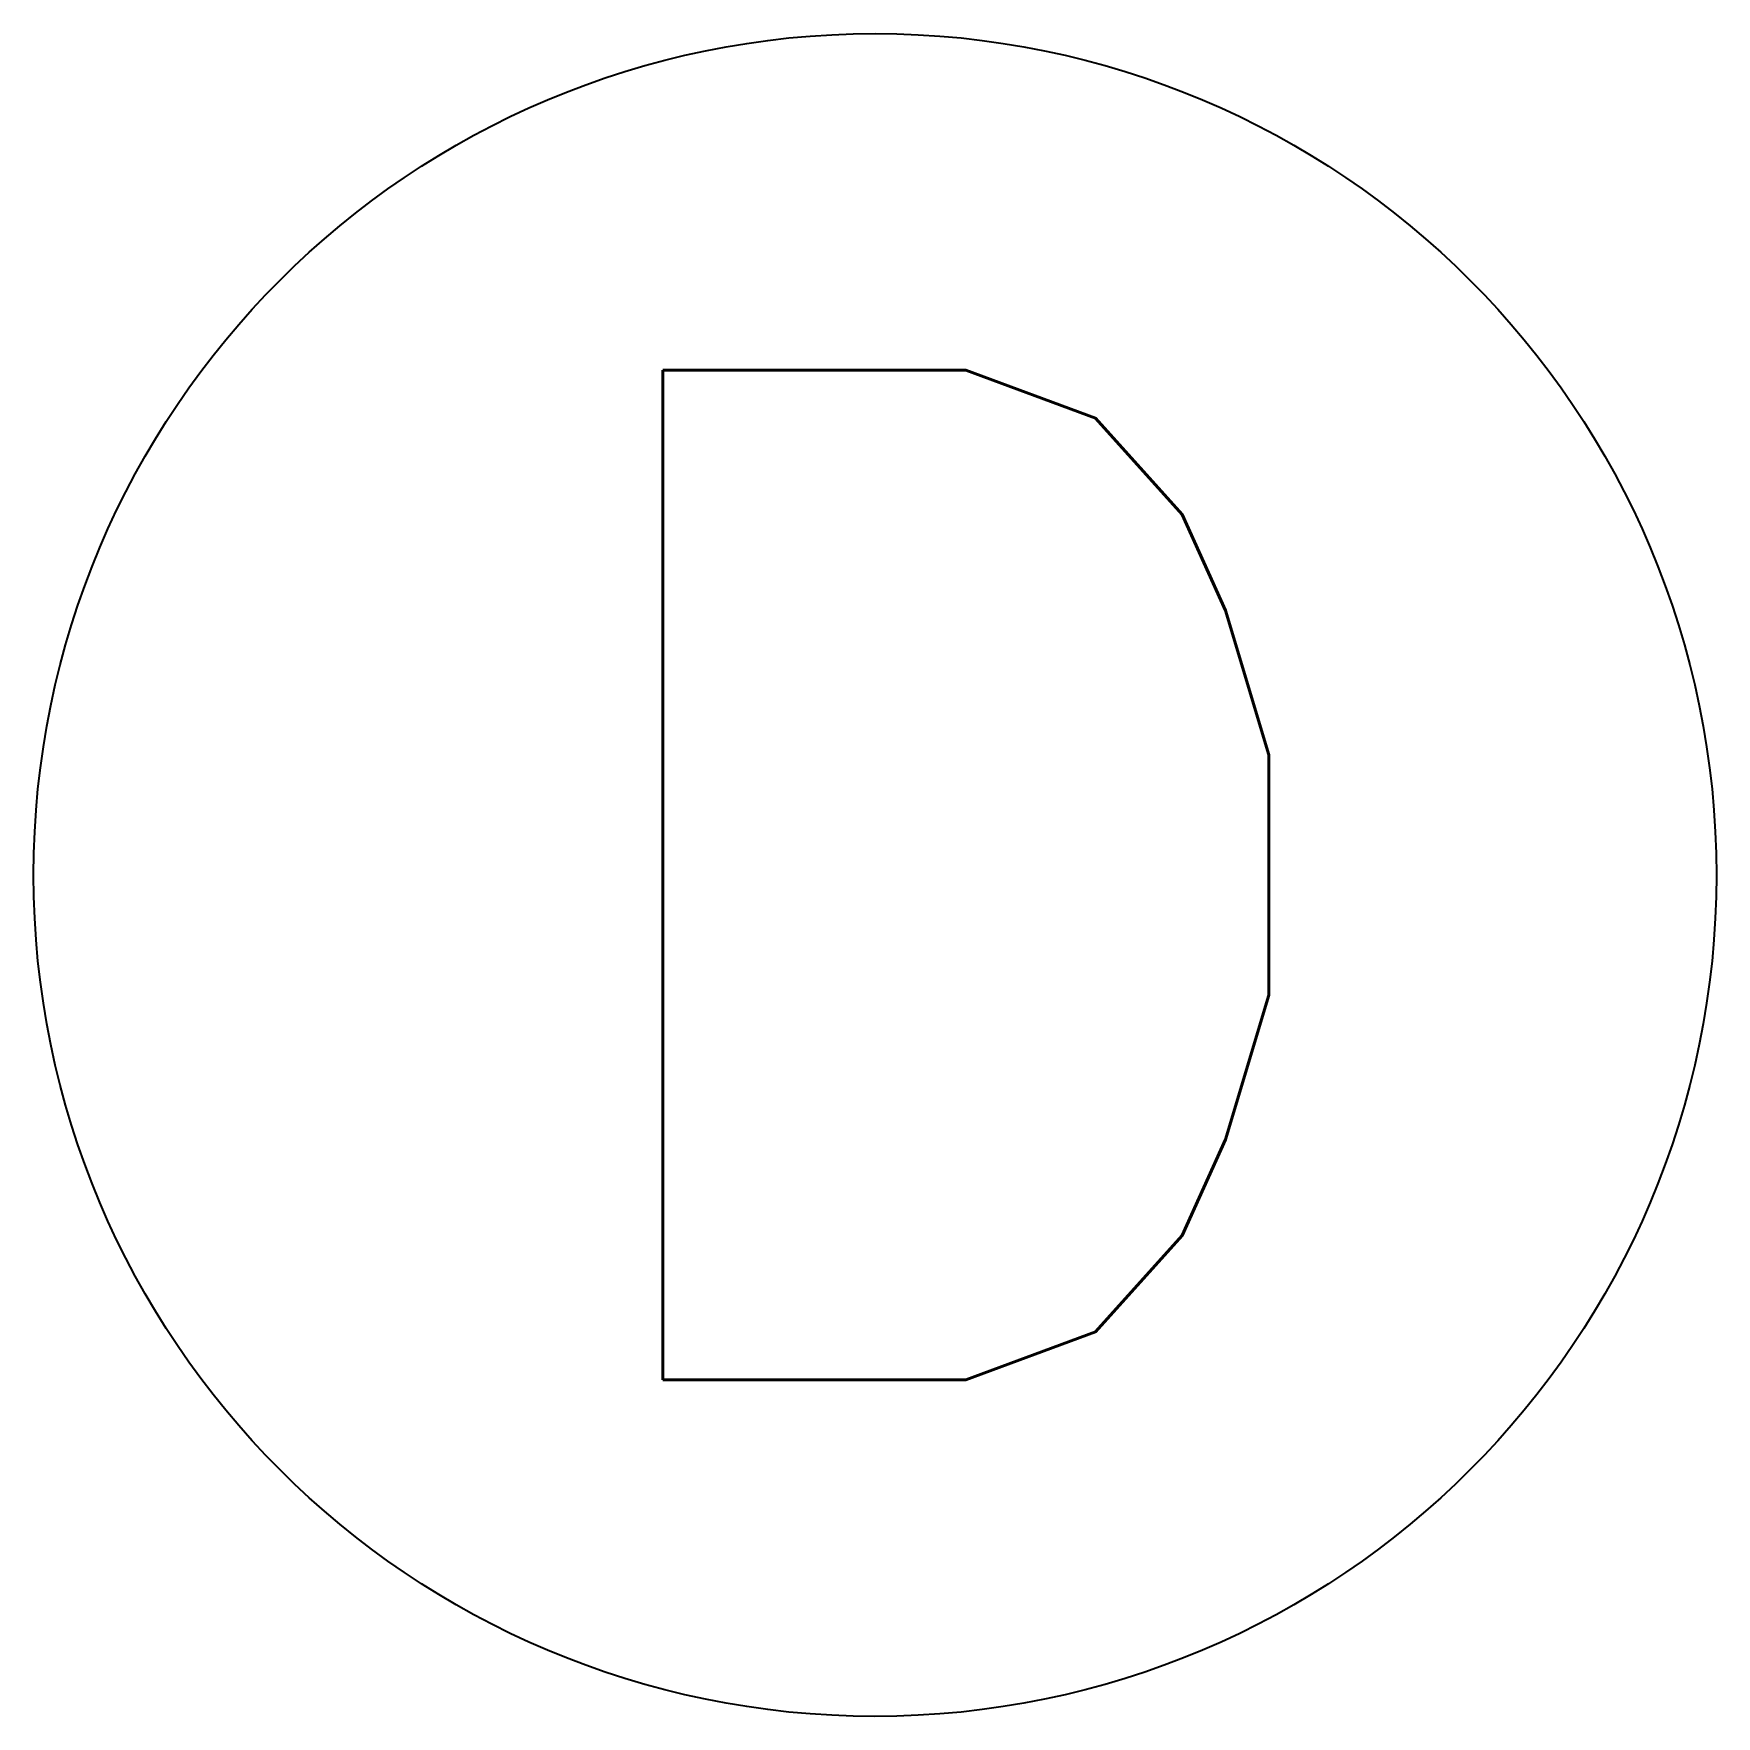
# Model space of a CAD drawing. Header units: feet. Extents: x -0.062 to 0.062, y -0.062 to 0.062.
import ezdxf
from ezdxf.enums import TextEntityAlignment as Align

# ---------------------------------------------------------------- set-up
doc = ezdxf.new("R2010")
doc.units = ezdxf.units.FT
doc.header["$MEASUREMENT"] = 0
doc.styles.add('SHR', font='SIMPLEX', dxfattribs={"height": 0.75})

msp = doc.modelspace()

# ---------------------------------------------------------------- linework, layer by layer
at = {"color": 0, "linetype": 'ByBlock', "lineweight": -2}
msp.add_circle((0, 0), 0.0625, dxfattribs=at)

# ---------------------------------------------------------------- texts
at = {"color": 0, "linetype": 'ByBlock', "lineweight": -2, "style": 'SHR'}
msp.add_text('D', height=0.075, dxfattribs=at).set_placement((0.00514, -0.0375), align=Align.CENTER)

doc.saveas('drawing.dxf')
